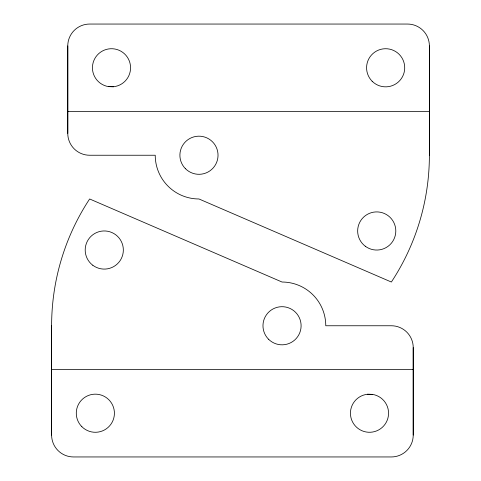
<?xml version="1.0" encoding="UTF-8"?>
<svg xmlns="http://www.w3.org/2000/svg" width="481" height="481" viewBox="0 0 481 481"><rect width="100%" height="100%" fill="white"/><g stroke="black" fill="none" stroke-linecap="round" stroke-linejoin="round"><path stroke-width="0.72" d="M51.617 435.083L51.617 325.757A230.417 230.417 0 0 1 89.634 198.972L282.034 282.028A43.729 43.729 0 0 1 325.769 325.757L391.366 325.757A21.867 21.867 0 0 1 413.227 347.625L413.227 435.083A21.867 21.867 0 0 1 391.366 456.95L73.485 456.95A21.867 21.867 0 0 1 51.617 435.083L51.617 325.757M67.773 133.375L67.773 45.917A21.867 21.867 0 0 1 89.634 24.05L407.515 24.05A21.867 21.867 0 0 1 429.383 45.917L429.383 155.243A230.417 230.417 0 0 1 391.366 282.028L198.966 198.972A43.729 43.729 0 0 1 155.231 155.243L89.634 155.243A21.867 21.867 0 0 1 67.773 133.375L67.773 45.917M429.383 155.243L429.383 45.917M113.576 86.736L108.604 86.628A19.066 19.066 0 0 1 92.55 69.859L92.659 64.881A19.066 19.066 0 0 1 112.746 48.755A19.066 19.066 0 0 1 130.561 67.364A19.066 19.066 0 0 1 113.576 86.736L108.604 86.628M367.424 394.264L372.396 394.372A19.066 19.066 0 0 1 388.45 411.141L388.341 416.119A19.066 19.066 0 0 1 368.254 432.245A19.066 19.066 0 0 1 350.439 413.636A19.066 19.066 0 0 1 367.424 394.264L372.396 394.372M429.353 111.514L67.773 111.514M51.647 369.486L413.227 369.486M413.227 347.625L413.227 435.083M268.554 339.237A19.066 19.066 0 0 0 300.457 330.694A19.066 19.066 0 0 0 277.104 307.341A19.066 19.066 0 0 0 268.554 339.237M92.803 265.265A19.072 19.072 0 0 0 123.202 252.333A19.072 19.072 0 0 0 96.801 232.473A19.072 19.072 0 0 0 92.803 265.265M81.866 426.701A19.066 19.066 0 0 0 113.769 418.151A19.066 19.066 0 0 0 90.416 394.805A19.066 19.066 0 0 0 81.866 426.701M185.48 168.723A19.066 19.066 0 0 0 217.382 160.179A19.066 19.066 0 0 0 194.029 136.826A19.066 19.066 0 0 0 185.48 168.723M365.265 246.218A19.072 19.072 0 0 0 395.665 233.285A19.072 19.072 0 0 0 369.264 213.426A19.072 19.072 0 0 0 365.265 246.218M372.168 81.265A19.066 19.066 0 0 0 404.064 72.715A19.066 19.066 0 0 0 380.718 49.363A19.066 19.066 0 0 0 372.168 81.265"/></g></svg>
